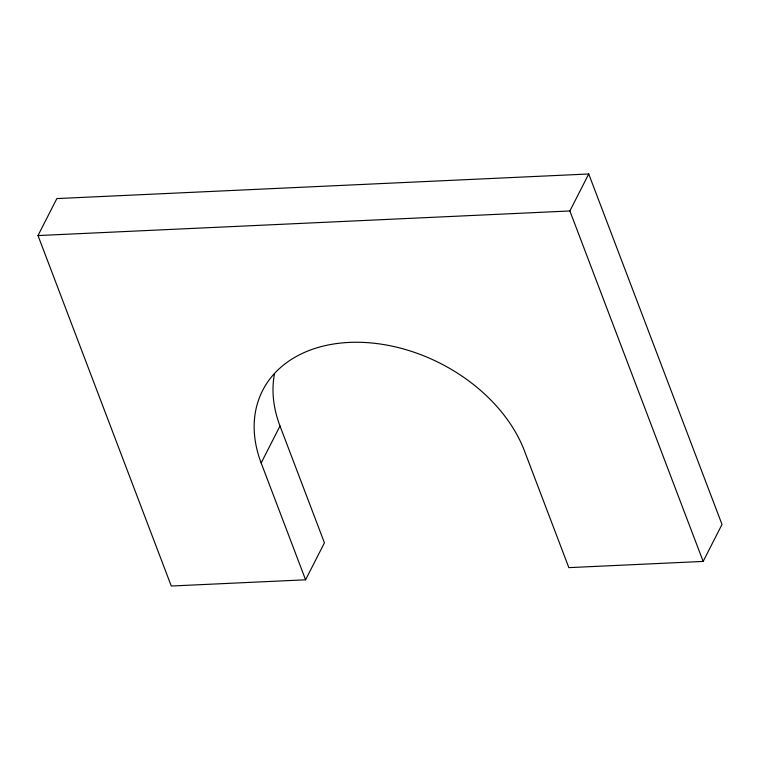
<?xml version="1.0" encoding="UTF-8"?>
<svg xmlns="http://www.w3.org/2000/svg" width="760" height="760" viewBox="0 0 760 760"><rect width="100%" height="100%" fill="white"/><g stroke="black" fill="none" stroke-linecap="round" stroke-linejoin="round"><path stroke-width="1.14" d="M38 235.562L56.848 198.578L588.725 173.983L722 524.438L703.152 561.422L568.841 567.635L524.419 450.813A146.129 104.937 27 0 0 349.258 342.418A146.129 104.937 27 0 0 261.165 462.983L305.587 579.804L171.275 586.017L38 235.562L569.876 210.966L588.725 173.983M261.165 462.983L280.003 426.008A146.129 104.937 27 0 1 274.55 373.568M305.587 579.804L324.434 542.82L280.003 426.008M569.876 210.966L703.152 561.422"/></g></svg>
